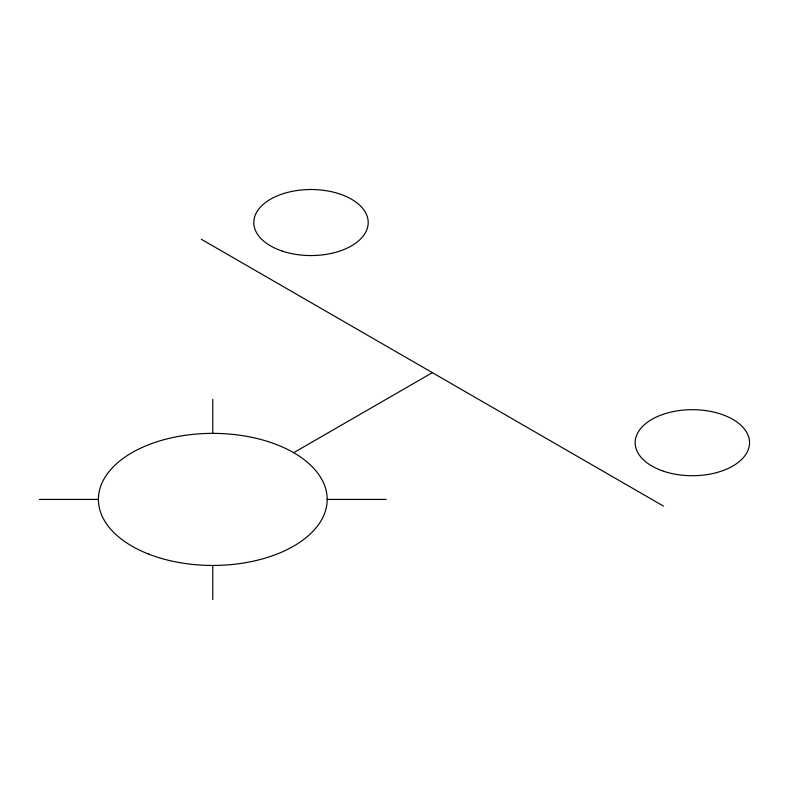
<?xml version="1.0" encoding="UTF-8"?>
<svg xmlns="http://www.w3.org/2000/svg" width="789" height="789" viewBox="0 0 789 789"><rect width="100%" height="100%" fill="white"/><g stroke="black" fill="none" stroke-linecap="round" stroke-linejoin="round"><path stroke-width="1.18" d="M293.676 452.708L432.342 372.645M39.45 499.407L98.388 499.407M327.179 499.407L386.127 499.407M201.234 239.215L663.46 506.084M212.783 399.333L212.783 433.368M212.783 565.457L212.783 599.482M148.667 554.105A114.395 66.049 0 0 0 326.893 504.122A114.395 66.049 0 0 0 162.8 440.006A114.395 66.049 0 0 0 148.667 554.105M282.413 251.139A57.203 33.02 0 0 0 368.207 222.537A57.203 33.02 0 0 0 282.413 193.936A57.203 33.02 0 0 0 282.413 251.139M663.756 471.299A57.203 33.02 0 0 0 749.55 442.698A57.203 33.02 0 0 0 663.756 414.107A57.203 33.02 0 0 0 663.756 471.299"/></g></svg>
